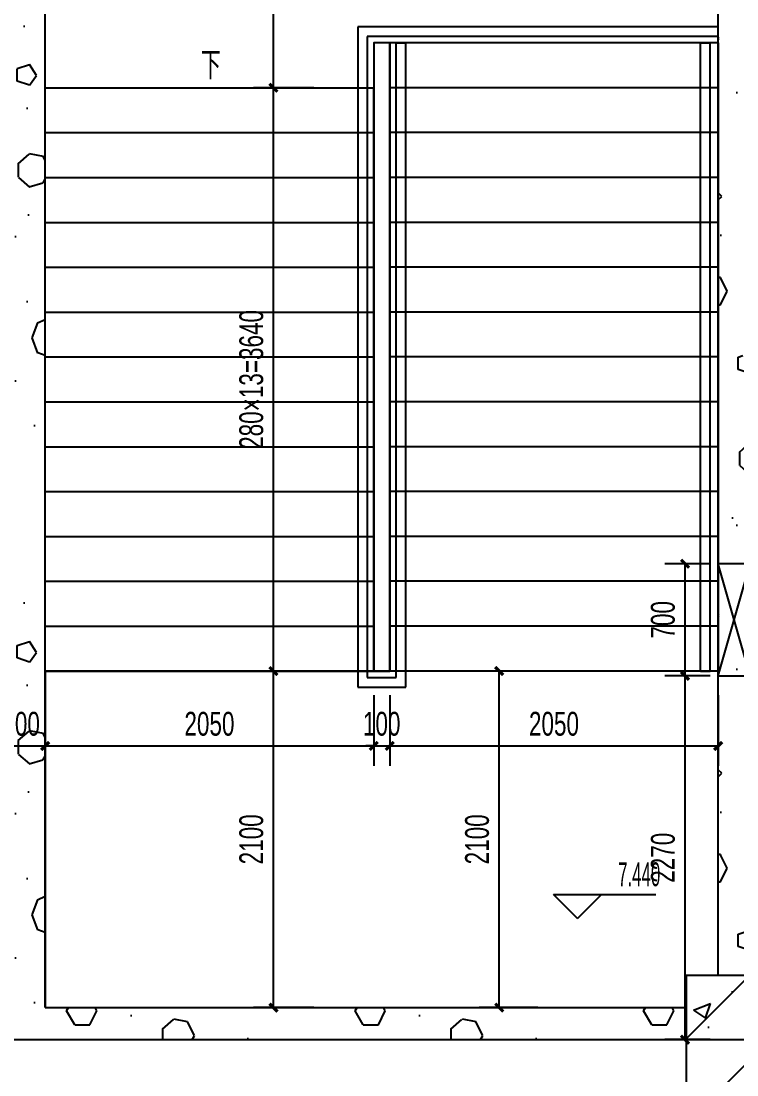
# Model space of a CAD drawing. Extents: x -26219 to 315419, y -160410 to -120810.
# Drawn here: x -1780 to 2687, y -153773 to -147196 of the extents above; entities that cross this region are included whole.
import ezdxf
from ezdxf.xclip import XClip

# ---------------------------------------------------------------- set-up
doc = ezdxf.new("R2010")
doc.units = 0
doc.header["$LTSCALE"] = 1000
doc.header["$MEASUREMENT"] = 0
doc.header["$XCLIPFRAME"] = 0
doc.linetypes.add('104-14# 核心筒$2$DOTE', pattern=[2.42, 2, -0.2, 0.02, -0.2])
for name, color, linetype in [('01-标注_尺寸', 124, 'Continuous'), ('01-标注_标高', 200, 'Continuous'), ('01-标注_符号', 200, 'Continuous'), ('02-TEXT_标注', 130, 'Continuous'), ('104-13#14# B1核心筒$0$A-E_楼梯', 171, 'Continuous'), ('104-14# 核心筒$0$A-E_栏杆', 232, 'Continuous'), ('104-14# 核心筒$0$A-E_电梯', 171, 'Continuous'), ('104-14# 核心筒$0$A_STR-砌块墙', 121, 'Continuous'), ('104-14# 核心筒$2$05-填充_天正', 26, 'Continuous'), ('104-14# 核心筒$2$A_AXIS-轴线', 36, '104-14# 核心筒$2$DOTE'), ('104-14# 核心筒$2$A_STR-砼柱', 51, 'Continuous'), ('A-TECH_暖通', 6, 'Continuous')]:
    doc.layers.add(name, color=color, linetype=linetype)
doc.layers.add('B1幕墙$0$04-不打印_辅助线', color=165, linetype='Continuous', plot=False)
doc.styles.add('_TCH_DIM', font='ros.shx', dxfattribs={"width": 0.75, "bigfont": 'jd.shx'})
doc.styles.add('_TCH_DIM_T3', font='ros.shx', dxfattribs={"width": 0.705882, "bigfont": 'jd.shx'})
doc.dimstyles.new('_TCH_ARCH&&50', dxfattribs={"dimtxt": 148.75, "dimasz": 50, "dimexe": 125, "dimexo": 150, "dimgap": 63.125, "dimtad": 1, "dimdec": 0, "dimzin": 0, "dimdsep": 46, "dimtxsty": '_TCH_DIM_T3', "dimblk": 'ARCHTICK', "dimcen": 0.09, "dimclrt": 7, "dimazin": 2, "dimtfac": 1, "dimtdec": 0, "dimtix": 1, "dimtmove": 2, "dimatfit": 3, "dimfxl": 0, "dimtolj": 1, "dimtzin": 0, "dimarcsym": 0})
pattern_1 = [(0, (531, -549), (900, 1800), [0, -1800]), (0, (-522, -792), (900, 1800), [0, -1800]), (0, (63, -810), (900, 1800), [0, -1800]), (0, (702, -279), (900, 1800), [0, -1800]), (0, (-45, -900), (900, 1800), [0, -1800]), (0, (882, 855), (900, 1800), [0, -1800]), (0, (333, 711), (900, 1800), [0, -1800]), (0, (621, 486), (900, 1800), [0, -1800]), (0, (-846, 450), (900, 1800), [0, -1800]), (0, (36, 369), (900, 1800), [0, -1800]), (0, (-306, -90), (900, 1800), [0, -1800]), (0, (-288, -765), (900, 1800), [0, -1800]), (0, (387, -837), (900, 1800), [0, -1800]), (0, (882, -45), (900, 1800), [0, -1800]), (0, (-801, -324), (900, 1800), [0, -1800]), (0, (-648, -18), (900, 1800), [0, -1800]), (0, (54, -144), (900, 1800), [0, -1800]), (0, (-198, -405), (900, 1800), [0, -1800]), (0, (-342, 189), (900, 1800), [0, -1800]), (0, (-117, 864), (900, 1800), [0, -1800]), (0, (-729, -702), (900, 1800), [0, -1800]), (0, (261, 495), (900, 1800), [0, -1800]), (0, (-576, 522), (900, 1800), [0, -1800]), (0, (-720, 756), (900, 1800), [0, -1800]), (130.601294, (771.43, 291.43), (-4499.99995, 5400.000024), [79.025, -33111.333]), (18.43495, (642.86, 325.71), (4500, 1800), [81.316, -11302.884]), (90, (642.9, 248.6), (900, 1800), [77.143, -3522.857]), (161.56505, (720, 222.86), (-4500.00002, 1799.99987), [81.316, -11302.884]), (53.1301, (720, 222.86), (900, 1800), [85.714, -8914.285]), (135, (788.6, -694.3), (-900.0001, 1799.9999), [72.731, -5018.438]), (45, (685.7, -694.3), (900, 1800), [72.731, -5018.438]), (135, (737.14, -745.7), (-900.0001, 1799.9999), [72.731, -5018.438]), (45, (737.14, -745.7), (900, 1800), [72.731, -5018.438]), (116.56505, (-77.1, 514.3), (-0.0002, 3600), [95.831, -1916.63]), (180, (-120, 600), (-900, 1800), [102.857, -1697.143]), (63.43495, (-265.7, 514.3), (8e-06, 3600), [95.831, -1916.63]), (116.56505, (-222.9, 428.6), (-0.0002, 3600), [95.831, -1916.63]), (0, (-222.9, 428.6), (900, 1800), [102.857, -1697.143]), (63.43495, (-120, 428.6), (8e-06, 3600), [95.831, -1916.63]), (107.102728, (600, -94.286), (-2699.999897, 9000.000015), [116.584, -48848.707]), (143.972626, (565.71, 17.14), (-17099.99978, 12599.99999), [116.584, -24366.06]), (180, (471.4, 85.7), (-900, 1800), [111.429, -1688.571]), (36.02737, (265.71, 17.14), (17099.99987, 12599.99986), [116.584, -24366.06]), (71.56505, (231.43, -85.7), (2700, 9000), [108.421, -11275.778]), (107.102728, (265.714, -197.14), (-2699.999897, 9000.000015), [116.584, -48848.707]), (143.972626, (360, -265.71), (-17099.99978, 12599.99999), [116.584, -24366.06]), (0, (360, -265.7), (900, 1800), [111.429, -1688.571]), (36.02737, (471.43, -265.71), (17099.99987, 12599.99986), [116.584, -24366.06]), (71.56505, (565.71, -197.14), (2700, 9000), [108.421, -11275.778]), (150.25512, (617.14, 745.71), (-2700, 1799.99998), [69.105, -14442.959]), (90, (557.1, 711.4), (900, 1800), [68.571, -3531.428]), (29.74488, (557.14, 711.43), (2700, 1800), [69.105, -14442.959]), (116.56505, (197.1, -531.4), (-0.0002, 3600), [95.831, -1916.63]), (168.69007, (154.29, -445.71), (-8100, 1799.99995), [87.412, -18269.056]), (41.185925, (0, -488.57), (22499.999864, 19799.999827), [91.116, -38177.406]), (90, (0, -574.3), (900, 1800), [85.714, -3514.285]), (138.814074, (68.57, -634.286), (-22499.9996, 19800.000126), [91.116, -38177.406]), (16.699244, (68.57, -634.286), (29699.999777, 8999.999906), [89.488, -37495.613]), (60.945396, (154.29, -608.57), (899.999998, 1799.999984), [88.248, -36976.018]), (109.983106, (-557.14, 222.86), (-4500.000017, 12599.999967), [100.326, -42036.592]), (155.556045, (-591.43, 317.14), (-11700.000045, 5399.999888), [103.569, -43395.394]), (24.443955, (-780, 317.14), (11700.000006, 5399.999974), [103.569, -43395.394]), (70.016893, (-814.286, 222.86), (4500.000014, 12599.99997), [100.326, -42036.592]), (109.983106, (-780, 128.57), (-4500.000017, 12599.999967), [100.326, -42036.592]), (160.01689, (-685.71, 94.29), (-4500, 1799.99992), [100.326, -20968.132]), (19.98311, (-685.71, 94.29), (4499.99998, 1800), [100.326, -20968.132]), (70.016893, (-591.43, 128.57), (4500.000014, 12599.99997), [100.326, -42036.592]), (122.00538, (111.43, 60), (-900.00012, 1799.9999), [80.863, -16900.302]), (18.43495, (-8.57, 102.86), (4500, 1800), [81.316, -11302.884]), (90, (-8.6, 25.7), (900, 1800), [77.143, -3522.857]), (161.56505, (68.57, 0), (-4500.00002, 1799.99987), [81.316, -11302.884]), (54.46232, (68.57, 0), (6299.99999, 8999.999987), [73.734, -30894.635]), (116.56505, (-411.4, -377.1), (-0.0002, 3600), [95.831, -1916.63]), (180, (-454.3, -291.4), (-900, 1800), [94.286, -1705.714]), (59.03624, (-600, -377.14), (900, 1799.99999), [99.959, -20891.466]), (120.96376, (-548.57, -462.86), (-900.00012, 1799.99992), [99.959, -20891.466]), (0, (-548.6, -462.9), (900, 1800), [94.286, -1705.714]), (63.43495, (-454.3, -462.9), (8e-06, 3600), [95.831, -1916.63])]

# ---------------------------------------------------------------- blocks, each defined once
blk = doc.blocks.new('104-14# 核心筒')
at = {"layer": '104-14# 核心筒$2$05-填充_天正'}
h = blk.add_hatch(dxfattribs=at)
h.set_pattern_fill('加气混凝土', color=256, scale=150, style=0)
h.set_pattern_definition(pattern_1)
h.paths.add_polyline_path([(27900, 186033.3), (28050, 186100), (28050, 195445.3), (27899.2, 195508.2), (27750, 195437.8), (27750, 186100)])
h = blk.add_hatch(dxfattribs=at)
h.set_pattern_fill('加气混凝土', color=256, scale=150, style=0)
h.set_pattern_definition(pattern_1)
h.paths.add_polyline_path([(32383.3, 192250), (32450, 192300), (32450, 192450), (32250, 192450), (32250, 192250)])
h = blk.add_hatch(dxfattribs=at)
h.set_pattern_fill('加气混凝土', color=256, scale=150, style=0)
h.set_pattern_definition(pattern_1)
h.paths.add_polyline_path([(32383.3, 190200), (32450, 190300), (32450, 192200), (32383.3, 192250), (32250, 192250), (32250, 190200)])
h = blk.add_hatch(dxfattribs=at)
h.set_pattern_fill('加气混凝土', color=256, scale=150, style=0)
h.set_pattern_definition(pattern_1)
h.paths.add_polyline_path([(32350, 189050), (32450, 189100), (32450, 190100), (32383.3, 190200), (32250, 190200), (32250, 189100)])
h = blk.add_hatch(dxfattribs=at)
h.set_pattern_fill('加气混凝土', color=256, scale=150, style=0)
h.set_pattern_definition(pattern_1)
h.paths.add_polyline_path([(32350, 189050), (32250, 189100), (32250, 189000)])
h = blk.add_hatch(dxfattribs=at)
h.set_pattern_fill('加气混凝土', color=256, scale=150, style=0)
h.set_pattern_definition(pattern_1)
h.paths.add_polyline_path([(33766.7, 189050), (33700, 189100), (32450, 189100), (32350, 189050), (32450, 189000), (33700, 189000)])
h = blk.add_hatch(dxfattribs=at)
h.set_pattern_fill('加气混凝土', color=256, scale=150, style=0)
h.set_pattern_definition(pattern_1)
h.paths.add_polyline_path([(32383.3, 187050), (32450, 187125), (32450, 189000), (32350, 189050), (32250, 189000), (32250, 187050)])
h = blk.add_hatch(dxfattribs=at)
h.set_pattern_fill('加气混凝土', color=256, scale=150, style=0)
h.set_pattern_definition(pattern_1)
h.paths.add_polyline_path([(32250, 186300), (32450, 186300), (32450, 186975), (32383.3, 187050), (32250, 187050)])
h = blk.add_hatch(dxfattribs=at)
h.set_pattern_fill('钢筋混凝土', color=256, scale=150, style=0)
h.set_pattern_definition([(45, (0, 0), (-265.16504, 265.16504), []), (50, (0, 0), (1075.8903, -94.128), [112.5, -1237.5]), (355, (0, 0), (-208.127, 1128.288), [90, -990]), (100.4514, (89.7, -7.8), (867.764, 1034.1593), [95.61, -1051.713]), (46.1842, (0, 300), (1600.862, -248.2785), [168.75, -1856.25]), (96.6356, (133.4, 279.3), (1401.994, 1461.177), [143.415, -1577.57]), (351.1842, (0, 300), (1401.993, 1461.178), [135, -1485]), (21, (150, 225), (895.3606, -603.9283), [112.5, -1237.5]), (326, (150, 225), (364.973, 1087.725), [90, -990]), (71.4514, (224.6, 174.7), (1260.334, 483.796), [95.61, -1051.713]), (37.5, (0, 0), (18.2398, 499.3408), [0, -978, 0, -1005, 0, -993.75]), (7.5, (0, 0), (394.6043, 591.6176), [0, -573, 0, -955.5, 0, -378.75]), (327.5, (-334.5, 0), (800.73365, -33.8323), [0, -375, 0, -1170, 0, -1552.5]), (317.5, (-484.5, 0), (874.7793, 150.1575), [0, -487.5, 0, -777, 0, -1102.5])])
h.paths.add_polyline_path([(32050, 185500), (32750, 185500), (32750, 186300), (32050, 186300)])
h = blk.add_hatch(dxfattribs=at)
h.set_pattern_fill('加气混凝土', color=256, scale=150, style=0)
h.set_pattern_definition(pattern_1)
h.paths.add_polyline_path([(23750, 186100), (23750, 185900), (27900, 185900), (27900, 186033.3), (27750, 186100)])
h = blk.add_hatch(dxfattribs=at)
h.set_pattern_fill('加气混凝土', color=256, scale=150, style=0)
h.set_pattern_definition(pattern_1)
h.paths.add_polyline_path([(32050, 185900), (32050, 186100), (28050, 186100), (27900, 186033.3), (27900, 185900)])
at = {"layer": '104-14# 核心筒$0$A-E_栏杆'}
for p, q in [((32250, 192220), (30000, 192220)), ((30000, 192220), (30000, 188100)), ((32250, 192160), (30060, 192160)), ((30060, 192160), (30060, 188160)), ((32250, 192160), (32250, 192220)), ((30240, 188160), (30240, 192120)), ((30240, 192120), (30300, 192120)), ((30300, 188100), (30300, 192120)), ((32140, 188200), (32140, 192120)), ((32140, 192120), (32200, 192120)), ((32200, 188200), (32200, 192120)), ((30060, 188160), (30240, 188160)), ((32140, 188200), (32200, 188200)), ((30000, 188100), (30300, 188100))]:
    blk.add_line(p, q, dxfattribs=at)
at = {"layer": '104-14# 核心筒$0$A-E_电梯'}
for p, q in [((30200, 192120), (30200, 188200)), ((32250, 192120), (30200, 192120)), ((32250, 192120), (32250, 188200)), ((28050, 188200), (28050, 191840)), ((28050, 191840), (30100, 191840)), ((30100, 188200), (30100, 191840)), ((32250, 191840), (30200, 191840)), ((28050, 191560), (30100, 191560)), ((32250, 191560), (30200, 191560)), ((28050, 191280), (30100, 191280)), ((32250, 191280), (30200, 191280)), ((28050, 191000), (30100, 191000)), ((32250, 191000), (30200, 191000)), ((28050, 190720), (30100, 190720)), ((32250, 190720), (30200, 190720)), ((28050, 190440), (30100, 190440)), ((32250, 190440), (30200, 190440)), ((28050, 190160), (30100, 190160)), ((32250, 190160), (30200, 190160)), ((28050, 189880), (30100, 189880)), ((32250, 189880), (30200, 189880)), ((28050, 189600), (30100, 189600)), ((32250, 189600), (30200, 189600)), ((28050, 189320), (30100, 189320)), ((32250, 189320), (30200, 189320)), ((28050, 189040), (30100, 189040)), ((32250, 189040), (30200, 189040)), ((28050, 188760), (30100, 188760)), ((32250, 188760), (30200, 188760)), ((28050, 188480), (30100, 188480)), ((32250, 188480), (30200, 188480)), ((28050, 188200), (30100, 188200)), ((28050, 188200), (28050, 186100)), ((32250, 188200), (28050, 188200)), ((32250, 188200), (30200, 188200)), ((32250, 186300), (32250, 188200)), ((28050, 186100), (32050, 186100))]:
    blk.add_line(p, q, dxfattribs=at)
blk.add_lwpolyline([(30200, 192120), (30100, 192120), (30100, 188200), (30200, 188200)], close=True, dxfattribs=at)
at = {"layer": '104-14# 核心筒$0$A_STR-砌块墙'}
for p, q in [((28050, 186100), (28050, 195445.3)), ((32250, 192250), (32250, 192450)), ((32250, 190200), (32250, 192250)), ((32250, 189100), (32250, 190200)), ((32250, 189100), (32250, 189100)), ((32250, 189000), (32250, 189100)), ((32250, 187050), (32250, 189000)), ((32250, 189000), (32250, 189000)), ((32250, 186300), (32250, 187050)), ((28050, 186100), (32050, 186100)), ((23750, 185900), (27900, 185900)), ((27900, 185900), (32050, 185900))]:
    blk.add_line(p, q, dxfattribs=at)
at = {"layer": '104-14# 核心筒$2$A_AXIS-轴线'}
for p, q in [((-9370.1, 194900), (120259.9, 194900)), ((-9370.1, 185900), (120259.9, 185900)), ((-9370.1, 105800), (120259.9, 105800)), ((-9370.1, 96800), (120259.9, 96800)), ((23400, 54018.4), (23400, -8545.1))]:
    blk.add_line(p, q, dxfattribs=at)
at = {"layer": '104-14# 核心筒$2$A_STR-砼柱'}
for p, q in [((32750, 186300), (32050, 186300)), ((32050, 186300), (32050, 185500))]:
    blk.add_line(p, q, dxfattribs=at)
blk = doc.blocks.new('B1幕墙')
at = {"layer": 'B1幕墙$0$04-不打印_辅助线'}
blk.add_lwpolyline([(-19723.4, 110825.4), (-17951.5, 111952.4), (-14731.3, 106889.8), (-10015.2, 109889.5), (-6726.5, 109889.5), (-6726.5, 107689.5), (-6591.5, 107689.5), (-6591.5, 96729.1), (-3286.4, 91533.1), (-3400.3, 91460.7), (-609.5, 87073), (-44109.9, 59403.8), (-49479.8, 60532), (-116340.3, 165647.4), (-95570, 173811.9), (-95423.7, 173439.7), (-115742.4, 165452.7), (-49232.7, 60888.9), (-44187.1, 59828.8), (-1077.3, 87249.5), (-3868.2, 91637.2), (-3501.1, 91870.6)], dxfattribs=at)
blk = doc.blocks.new('104-13#14# B1核心筒')
at = {"layer": '104-13#14# B1核心筒$0$A-E_楼梯', "rotation": 57.54087654752239}
blk.add_blockref('B1幕墙', (289197.1, 8062.4), dxfattribs=at)
blk = doc.blocks.new('*U64')
blk.add_lwpolyline([(200, 0), (200, 700), (0, 700), (0, 0), (200, 0), (0, 700), (0, 0), (200, 700)])
blk = doc.blocks.new('_ArchTick')
at = {"color": 0, "linetype": 'ByBlock', "const_width": 0.4}
blk.add_lwpolyline([(-0.5, -0.5), (0.5, 0.5)], dxfattribs=at)
blk = doc.blocks.new('*D524')
at = {"layer": '01-标注_尺寸', "color": 0, "lineweight": -2, "transparency": 16777216}
for p, q in [((46.1, -144552.4), (-330.6, -144552.4)), ((-205.6, -147612.4), (-205.6, -144552.4)), ((46.1, -147612.4), (-330.6, -147612.4))]:
    blk.add_line(p, q, dxfattribs=at)
at = {"layer": 'Defpoints', "color": 0, "transparency": 16777216}
for p in [(-205.6, -144552.4), (196.1, -144552.4), (196.1, -147612.4)]:
    blk.add_point(p, dxfattribs=at)
at = {"layer": '01-标注_尺寸', "color": 0, "lineweight": -2, "transparency": 16777216, "xscale": 50, "yscale": 50, "zscale": 50}
for p, rotation in [((-205.6, -144552.4), 90), ((-205.6, -147612.4), 270)]:
    blk.add_blockref('_ArchTick', p, dxfattribs=dict(at, rotation=rotation))
at = {"layer": '01-标注_尺寸', "color": 7, "transparency": 16777216, "insert": (-343.1, -146082.4), "char_height": 148.75, "attachment_point": 5, "rotation": 90, "style": '_TCH_DIM_T3'}
blk.add_mtext('\\A1;3060', dxfattribs=at)
blk = doc.blocks.new('*D525')
at = {"layer": '01-标注_尺寸', "color": 0, "lineweight": -2, "transparency": 16777216}
for p, q in [((46.1, -147612.4), (-330.6, -147612.4)), ((-205.6, -151252.4), (-205.6, -147612.4)), ((46.1, -151252.4), (-330.6, -151252.4))]:
    blk.add_line(p, q, dxfattribs=at)
at = {"layer": 'Defpoints', "color": 0, "transparency": 16777216}
for p in [(-205.6, -147612.4), (196.1, -147612.4), (196.1, -151252.4)]:
    blk.add_point(p, dxfattribs=at)
at = {"layer": '01-标注_尺寸', "color": 0, "lineweight": -2, "transparency": 16777216, "xscale": 50, "yscale": 50, "zscale": 50}
for p, rotation in [((-205.6, -147612.4), 90), ((-205.6, -151252.4), 270)]:
    blk.add_blockref('_ArchTick', p, dxfattribs=dict(at, rotation=rotation))
at = {"layer": '01-标注_尺寸', "color": 7, "transparency": 16777216, "insert": (-343.1, -149432.4), "char_height": 148.75, "attachment_point": 5, "rotation": 90, "style": '_TCH_DIM_T3'}
blk.add_mtext('\\A1;280×13=3640', dxfattribs=at)
blk = doc.blocks.new('*D526')
at = {"layer": '01-标注_尺寸', "color": 0, "lineweight": -2, "transparency": 16777216}
for p, q in [((46.1, -151252.4), (-330.6, -151252.4)), ((-205.6, -153352.4), (-205.6, -151252.4)), ((46.1, -153352.4), (-330.6, -153352.4))]:
    blk.add_line(p, q, dxfattribs=at)
at = {"layer": 'Defpoints', "color": 0, "transparency": 16777216}
for p in [(-205.6, -151252.4), (196.1, -151252.4), (196.1, -153352.4)]:
    blk.add_point(p, dxfattribs=at)
at = {"layer": '01-标注_尺寸', "color": 0, "lineweight": -2, "transparency": 16777216, "xscale": 50, "yscale": 50, "zscale": 50}
for p, rotation in [((-205.6, -151252.4), 90), ((-205.6, -153352.4), 270)]:
    blk.add_blockref('_ArchTick', p, dxfattribs=dict(at, rotation=rotation))
at = {"layer": '01-标注_尺寸', "color": 7, "transparency": 16777216, "insert": (-343.1, -152302.4), "char_height": 148.75, "attachment_point": 5, "rotation": 90, "style": '_TCH_DIM_T3'}
blk.add_mtext('\\A1;2100', dxfattribs=at)
blk = doc.blocks.new('*D530')
at = {"layer": '01-标注_尺寸', "color": 0, "lineweight": -2, "transparency": 16777216}
for p, q in [((520.1, -151402.4), (520.1, -151844.7)), ((2570.1, -151402.4), (2570.1, -151844.7)), ((520.1, -151719.7), (2570.1, -151719.7))]:
    blk.add_line(p, q, dxfattribs=at)
at = {"layer": 'Defpoints', "color": 0, "transparency": 16777216}
for p in [(520.1, -151252.4), (2570.1, -151252.4), (2570.1, -151719.7)]:
    blk.add_point(p, dxfattribs=at)
at = {"layer": '01-标注_尺寸', "color": 0, "lineweight": -2, "transparency": 16777216, "xscale": 50, "yscale": 50, "zscale": 50, "rotation": 180}
blk.add_blockref('_ArchTick', (520.1, -151719.7), dxfattribs=at)
at = {"layer": '01-标注_尺寸', "color": 0, "lineweight": -2, "transparency": 16777216, "xscale": 50, "yscale": 50, "zscale": 50}
blk.add_blockref('_ArchTick', (2570.1, -151719.7), dxfattribs=at)
at = {"layer": '01-标注_尺寸', "color": 7, "transparency": 16777216, "insert": (1545.1, -151582.2), "char_height": 148.75, "attachment_point": 5, "style": '_TCH_DIM_T3'}
blk.add_mtext('\\A1;2050', dxfattribs=at)
blk = doc.blocks.new('*D531')
at = {"layer": '01-标注_尺寸', "color": 0, "lineweight": -2, "transparency": 16777216}
for p, q in [((420.1, -151402.4), (420.1, -151844.7)), ((520.1, -151402.4), (520.1, -151844.7)), ((420.1, -151719.7), (370.1, -151719.7)), ((420.1, -151719.7), (520.1, -151719.7)), ((520.1, -151719.7), (570.1, -151719.7))]:
    blk.add_line(p, q, dxfattribs=at)
at = {"layer": 'Defpoints', "color": 0, "transparency": 16777216}
for p in [(420.1, -151252.4), (520.1, -151252.4), (520.1, -151719.7)]:
    blk.add_point(p, dxfattribs=at)
at = {"layer": '01-标注_尺寸', "color": 0, "lineweight": -2, "transparency": 16777216, "xscale": 50, "yscale": 50, "zscale": 50}
blk.add_blockref('_ArchTick', (420.1, -151719.7), dxfattribs=at)
at = {"layer": '01-标注_尺寸', "color": 0, "lineweight": -2, "transparency": 16777216, "xscale": 50, "yscale": 50, "zscale": 50, "rotation": 180}
blk.add_blockref('_ArchTick', (520.1, -151719.7), dxfattribs=at)
at = {"layer": '01-标注_尺寸', "color": 7, "transparency": 16777216, "insert": (470.1, -151582.2), "char_height": 148.75, "attachment_point": 5, "style": '_TCH_DIM_T3'}
blk.add_mtext('\\A1;100', dxfattribs=at)
blk = doc.blocks.new('*D532')
at = {"layer": '01-标注_尺寸', "color": 0, "lineweight": -2, "transparency": 16777216}
for p, q in [((-1629.9, -151402.4), (-1629.9, -151844.7)), ((420.1, -151402.4), (420.1, -151844.7)), ((-1629.9, -151719.7), (420.1, -151719.7))]:
    blk.add_line(p, q, dxfattribs=at)
at = {"layer": 'Defpoints', "color": 0, "transparency": 16777216}
for p in [(-1629.9, -151252.4), (420.1, -151252.4), (420.1, -151719.7)]:
    blk.add_point(p, dxfattribs=at)
at = {"layer": '01-标注_尺寸', "color": 0, "lineweight": -2, "transparency": 16777216, "xscale": 50, "yscale": 50, "zscale": 50, "rotation": 180}
blk.add_blockref('_ArchTick', (-1629.9, -151719.7), dxfattribs=at)
at = {"layer": '01-标注_尺寸', "color": 0, "lineweight": -2, "transparency": 16777216, "xscale": 50, "yscale": 50, "zscale": 50}
blk.add_blockref('_ArchTick', (420.1, -151719.7), dxfattribs=at)
at = {"layer": '01-标注_尺寸', "color": 7, "transparency": 16777216, "insert": (-604.9, -151582.2), "char_height": 148.75, "attachment_point": 5, "style": '_TCH_DIM_T3'}
blk.add_mtext('\\A1;2050', dxfattribs=at)
blk = doc.blocks.new('*D533')
at = {"layer": '01-标注_尺寸', "color": 0, "lineweight": -2, "transparency": 16777216}
for p, q in [((-1929.9, -151402.4), (-1929.9, -151844.7)), ((-1629.9, -151402.4), (-1629.9, -151844.7)), ((-1929.9, -151719.7), (-1979.9, -151719.7)), ((-1929.9, -151719.7), (-1629.9, -151719.7)), ((-1629.9, -151719.7), (-1579.9, -151719.7))]:
    blk.add_line(p, q, dxfattribs=at)
at = {"layer": 'Defpoints', "color": 0, "transparency": 16777216}
for p in [(-1929.9, -151252.4), (-1629.9, -151252.4), (-1629.9, -151719.7)]:
    blk.add_point(p, dxfattribs=at)
at = {"layer": '01-标注_尺寸', "color": 0, "lineweight": -2, "transparency": 16777216, "xscale": 50, "yscale": 50, "zscale": 50}
blk.add_blockref('_ArchTick', (-1929.9, -151719.7), dxfattribs=at)
at = {"layer": '01-标注_尺寸', "color": 0, "lineweight": -2, "transparency": 16777216, "xscale": 50, "yscale": 50, "zscale": 50, "rotation": 180}
blk.add_blockref('_ArchTick', (-1629.9, -151719.7), dxfattribs=at)
at = {"layer": '01-标注_尺寸', "color": 7, "transparency": 16777216, "insert": (-1779.9, -151582.2), "char_height": 148.75, "attachment_point": 5, "style": '_TCH_DIM_T3'}
blk.add_mtext('\\A1;300', dxfattribs=at)
blk = doc.blocks.new('*D534')
at = {"layer": '01-标注_尺寸', "color": 0, "lineweight": -2, "transparency": 16777216}
for p, q in [((1445.1, -151252.4), (1078.3, -151252.4)), ((1203.3, -153352.4), (1203.3, -151252.4)), ((1445.1, -153352.4), (1078.3, -153352.4))]:
    blk.add_line(p, q, dxfattribs=at)
at = {"layer": 'Defpoints', "color": 0, "transparency": 16777216}
for p in [(1203.3, -151252.4), (1595.1, -151252.4), (1595.1, -153352.4)]:
    blk.add_point(p, dxfattribs=at)
at = {"layer": '01-标注_尺寸', "color": 0, "lineweight": -2, "transparency": 16777216, "xscale": 50, "yscale": 50, "zscale": 50}
for p, rotation in [((1203.3, -151252.4), 90), ((1203.3, -153352.4), 270)]:
    blk.add_blockref('_ArchTick', p, dxfattribs=dict(at, rotation=rotation))
at = {"layer": '01-标注_尺寸', "color": 7, "transparency": 16777216, "insert": (1065.8, -152302.4), "char_height": 148.75, "attachment_point": 5, "rotation": 90, "style": '_TCH_DIM_T3'}
blk.add_mtext('\\A1;2100', dxfattribs=at)
blk = doc.blocks.new('*D1720')
at = {"layer": '01-标注_尺寸', "color": 0, "lineweight": -2, "transparency": 16777216}
for p, q in [((2520.1, -151282.4), (2237.9, -151282.4)), ((2362.9, -153552.4), (2362.9, -151282.4)), ((2520.1, -153552.4), (2237.9, -153552.4))]:
    blk.add_line(p, q, dxfattribs=at)
at = {"layer": 'Defpoints', "color": 0, "transparency": 16777216}
for p in [(2362.9, -151282.4), (2670.1, -151282.4), (2670.1, -153552.4)]:
    blk.add_point(p, dxfattribs=at)
at = {"layer": '01-标注_尺寸', "color": 0, "lineweight": -2, "transparency": 16777216, "xscale": 50, "yscale": 50, "zscale": 50}
for p, rotation in [((2362.9, -151282.4), 90), ((2362.9, -153552.4), 270)]:
    blk.add_blockref('_ArchTick', p, dxfattribs=dict(at, rotation=rotation))
at = {"layer": '01-标注_尺寸', "color": 7, "transparency": 16777216, "insert": (2225.4, -152417.4), "char_height": 148.75, "attachment_point": 5, "rotation": 90, "style": '_TCH_DIM_T3'}
blk.add_mtext('\\A1;2270', dxfattribs=at)
blk = doc.blocks.new('*D1721')
at = {"layer": '01-标注_尺寸', "color": 0, "lineweight": -2, "transparency": 16777216}
for p, q in [((2520.1, -150582.4), (2237.9, -150582.4)), ((2362.9, -151282.4), (2362.9, -150582.4)), ((2520.1, -151282.4), (2237.9, -151282.4))]:
    blk.add_line(p, q, dxfattribs=at)
at = {"layer": 'Defpoints', "color": 0, "transparency": 16777216}
for p in [(2362.9, -150582.4), (2670.1, -150582.4), (2670.1, -151282.4)]:
    blk.add_point(p, dxfattribs=at)
at = {"layer": '01-标注_尺寸', "color": 0, "lineweight": -2, "transparency": 16777216, "xscale": 50, "yscale": 50, "zscale": 50}
for p, rotation in [((2362.9, -150582.4), 90), ((2362.9, -151282.4), 270)]:
    blk.add_blockref('_ArchTick', p, dxfattribs=dict(at, rotation=rotation))
at = {"layer": '01-标注_尺寸', "color": 7, "transparency": 16777216, "insert": (2225.4, -150932.4), "char_height": 148.75, "attachment_point": 5, "rotation": 90, "style": '_TCH_DIM_T3'}
blk.add_mtext('\\A1;700', dxfattribs=at)

msp = doc.modelspace()

# ---------------------------------------------------------------- linework, layer by layer
at = {"layer": '01-标注_标高'}
for p, q in [((1691.5, -152797.2), (1541.5, -152647.2)), ((1541.5, -152647.2), (2180.3, -152647.2)), ((1691.5, -152797.2), (1841.5, -152647.2))]:
    msp.add_line(p, q, dxfattribs=at)
at = {"layer": '01-标注_符号'}
msp.add_lwpolyline([(-604.9, -147612.4, 0, 0, 0), (-604.9, -152302.4, 0, 0, 0), (1545.1, -152302.4, 0, 0, 0), (1545.1, -147622.4, 40, 0, 0), (1545.1, -147472.4, 0, 0, 0)], format="xyseb", dxfattribs=at)

# ---------------------------------------------------------------- block references
ref = msp.add_blockref('104-13#14# B1核心筒', (-139122.3, -151768.8))
XClip(ref).set_block_clipping_path([(207512.3994327821, 11700.0000000345), (217199.994662753, 24900.0000103296)])
ref = msp.add_blockref('104-14# 核心筒', (-24171.8, -146852.4))
XClip(ref).set_block_clipping_path([(21749.9999999867, 6862.509807695), (34199.9999999442, 18650.0000000002)])
ref = msp.add_blockref('104-13#14# B1核心筒', (-148916.6, -148452.4))
XClip(ref).set_block_clipping_path([(125276.0952862577, 8700), (133799.9946632845, 19247.0136389195)])
ref = msp.add_blockref('104-14# 核心筒', (-14186.1, -342823.7))
XClip(ref).set_block_clipping_path([(106600, 188399.9997829867), (117200.2008833432, 201506.2882948874)])
ref = msp.add_blockref('104-14# 核心筒', (-27186.1, -253723.7))
XClip(ref).set_block_clipping_path([(106549.9999999962, 99299.9997836323), (117200.2008833428, 112250)])
ref = msp.add_blockref('104-14# 核心筒', (-45298.4, -250352.4))
XClip(ref).set_block_clipping_path([(21749.9999999867, 95940.5634616732), (34400.0000000036, 107500.0000000001)])
ref = msp.add_blockref('104-14# 核心筒', (-29679.9, -339452.4))
XClip(ref).set_block_clipping_path([(21000, 184300.0000000001), (34400.0000000036, 196600.0000000001)])
at = {"layer": 'A-TECH_暖通'}
msp.add_blockref('*U64', (2570.1, -151282.4), dxfattribs=at)

# ---------------------------------------------------------------- texts
at = {"layer": '02-TEXT_标注', "style": '_TCH_DIM'}
for s, height, width, p in [('下', 173.6, 0.75, (-657.3, -147559.9)), ('7.440', 148.75, 0.529412, (1944.8, -152594.7))]:
    msp.add_text(s, height=height, dxfattribs=dict(at, width=width)).set_placement(p)

# ---------------------------------------------------------------- dimensions: what is measured, and where the dimension line sits
at = {"layer": '01-标注_尺寸'}
for p1, p2, distance, picture, middle in [((196.1, -147612.4), (196.1, -144552.4), 401.7, '*D524', (-343.1, -146082.4)), ((2670.1, -151282.4), (2670.1, -150582.4), 307.2, '*D1721', (2225.4, -150932.4)), ((-1929.9, -151252.4), (-1629.9, -151252.4), -467.3, '*D533', (-1779.9, -151582.2)), ((-1629.9, -151252.4), (420.1, -151252.4), -467.3, '*D532', (-604.9, -151582.2)), ((196.1, -153352.4), (196.1, -151252.4), 401.7, '*D526', (-343.1, -152302.4)), ((420.1, -151252.4), (520.1, -151252.4), -467.3, '*D531', (470.1, -151582.2)), ((520.1, -151252.4), (2570.1, -151252.4), -467.3, '*D530', (1545.1, -151582.2)), ((1595.1, -153352.4), (1595.1, -151252.4), 391.8, '*D534', (1065.8, -152302.4)), ((2670.1, -153552.4), (2670.1, -151282.4), 307.2, '*D1720', (2225.4, -152417.4))]:
    dim = msp.add_aligned_dim(p1=p1, p2=p2, distance=distance, dimstyle='_TCH_ARCH&&50', dxfattribs=at)
    dim.commit()
    dim.dimension.update_dxf_attribs({"geometry": picture, "text_midpoint": middle})
dim = msp.add_aligned_dim(p1=(196.1, -151252.4), p2=(196.1, -147612.4), distance=401.7, text='280×13=3640', dimstyle='_TCH_ARCH&&50', dxfattribs=at)
dim.commit()
dim.dimension.update_dxf_attribs({"geometry": '*D525', "text_midpoint": (-343.1, -149432.4)})

doc.saveas('drawing.dxf')
